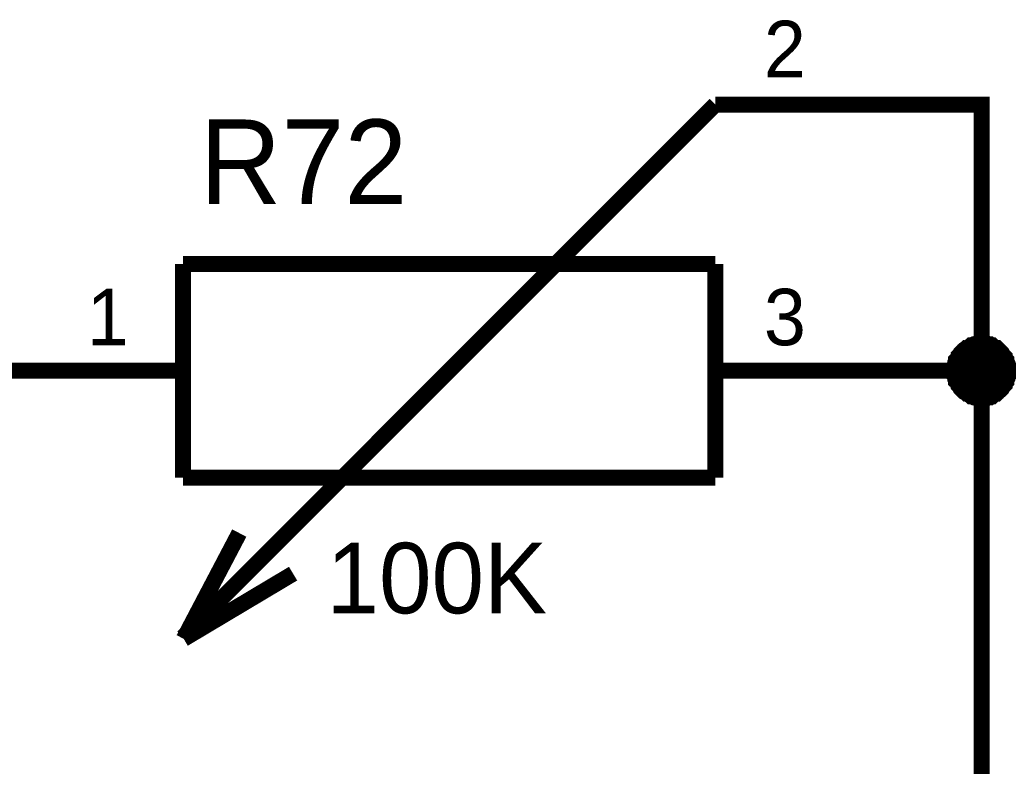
# Model space of a CAD drawing. Header units: millimetres. Extents: x 0 to 420, y 0 to 297.
# Drawn here: x 274.42 to 293.12, y 160.07 to 174.08 of the extents above; entities that cross this region are included whole.
import ezdxf

# ---------------------------------------------------------------- set-up
doc = ezdxf.new("R2010")
doc.units = ezdxf.units.MM
doc.layers.add('Sheet', color=255, linetype='Continuous')

msp = doc.modelspace()

# ---------------------------------------------------------------- linework, layer by layer
at = {"layer": 'Sheet'}
for points, const_width in [([(287.476, 172.494), (277.479, 162.492)], 0.3), ([(287.476, 172.494), (289.975, 172.494)], 0.3), ([(292.474, 167.493), (292.474, 172.494), (289.975, 172.494)], 0.3), ([(277.479, 169.497), (277.479, 165.489)], 0.3), ([(277.479, 169.497), (287.476, 169.497)], 0.3), ([(287.476, 169.497), (287.476, 165.489)], 0.3), ([(291.961, 167.493), (291.961, 167.526), (291.961, 167.543), (291.961, 167.576), (291.977, 167.592), (291.977, 167.626), (291.977, 167.642), (291.994, 167.675), (291.994, 167.692), (292.011, 167.708), (292.027, 167.741), (292.044, 167.758), (292.044, 167.775), (292.06, 167.791), (292.077, 167.824), (292.093, 167.841), (292.11, 167.857), (292.126, 167.874), (292.143, 167.89), (292.176, 167.907), (292.193, 167.924), (292.209, 167.924), (292.226, 167.94), (292.259, 167.957), (292.275, 167.973), (292.292, 167.973), (292.325, 167.99), (292.342, 167.99), (292.375, 167.99), (292.391, 168.006), (292.424, 168.006), (292.441, 168.006), (292.474, 168.006)], 0.3), ([(291.961, 167.493), (291.961, 167.526), (291.961, 167.543), (291.961, 167.576), (291.977, 167.592), (291.977, 167.626), (291.977, 167.642), (291.994, 167.675), (291.994, 167.692), (292.011, 167.708), (292.027, 167.741), (292.044, 167.758), (292.044, 167.775), (292.06, 167.791), (292.077, 167.824), (292.093, 167.841), (292.11, 167.857), (292.126, 167.874), (292.143, 167.89), (292.176, 167.907), (292.193, 167.924), (292.209, 167.924), (292.226, 167.94), (292.259, 167.957), (292.275, 167.973), (292.292, 167.973), (292.325, 167.99), (292.342, 167.99), (292.375, 167.99), (292.391, 168.006), (292.424, 168.006), (292.441, 168.006), (292.474, 168.006)], 0.3), ([(291.961, 167.493), (291.961, 167.526), (291.961, 167.543), (291.961, 167.576), (291.977, 167.592), (291.977, 167.626), (291.977, 167.642), (291.994, 167.675), (291.994, 167.692), (292.011, 167.708), (292.027, 167.741), (292.044, 167.758), (292.044, 167.775), (292.06, 167.791), (292.077, 167.824), (292.093, 167.841), (292.11, 167.857), (292.126, 167.874), (292.143, 167.89), (292.176, 167.907), (292.193, 167.924), (292.209, 167.924), (292.226, 167.94), (292.259, 167.957), (292.275, 167.973), (292.292, 167.973), (292.325, 167.99), (292.342, 167.99), (292.375, 167.99), (292.391, 168.006), (292.424, 168.006), (292.441, 168.006), (292.474, 168.006)], 0.3), ([(291.961, 167.493), (291.961, 167.526), (291.961, 167.543), (291.961, 167.576), (291.977, 167.592), (291.977, 167.626), (291.977, 167.642), (291.994, 167.675), (291.994, 167.692), (292.011, 167.708), (292.027, 167.741), (292.044, 167.758), (292.044, 167.775), (292.06, 167.791), (292.077, 167.824), (292.093, 167.841), (292.11, 167.857), (292.126, 167.874), (292.143, 167.89), (292.176, 167.907), (292.193, 167.924), (292.209, 167.924), (292.226, 167.94), (292.259, 167.957), (292.275, 167.973), (292.292, 167.973), (292.325, 167.99), (292.342, 167.99), (292.375, 167.99), (292.391, 168.006), (292.424, 168.006), (292.441, 168.006), (292.474, 168.006)], 0.3), ([(292.474, 168.006), (292.474, 168.006)], 0.3), ([(292.474, 168.006), (292.507, 168.006), (292.524, 168.006), (292.557, 168.006), (292.573, 167.99), (292.606, 167.99), (292.623, 167.99), (292.64, 167.973), (292.673, 167.973), (292.689, 167.957), (292.706, 167.94), (292.739, 167.924), (292.755, 167.924), (292.772, 167.907), (292.788, 167.89), (292.805, 167.874), (292.822, 167.857), (292.838, 167.841), (292.855, 167.824), (292.871, 167.791), (292.888, 167.775), (292.904, 167.758), (292.904, 167.741), (292.921, 167.708), (292.937, 167.692), (292.937, 167.675), (292.954, 167.642), (292.954, 167.626), (292.954, 167.592), (292.971, 167.576), (292.971, 167.543), (292.971, 167.526), (292.971, 167.493)], 0.3), ([(292.474, 168.006), (292.474, 168.006)], 0.3), ([(292.474, 168.006), (292.507, 168.006), (292.524, 168.006), (292.557, 168.006), (292.573, 167.99), (292.606, 167.99), (292.623, 167.99), (292.64, 167.973), (292.673, 167.973), (292.689, 167.957), (292.706, 167.94), (292.739, 167.924), (292.755, 167.924), (292.772, 167.907), (292.788, 167.89), (292.805, 167.874), (292.822, 167.857), (292.838, 167.841), (292.855, 167.824), (292.871, 167.791), (292.888, 167.775), (292.904, 167.758), (292.904, 167.741), (292.921, 167.708), (292.937, 167.692), (292.937, 167.675), (292.954, 167.642), (292.954, 167.626), (292.954, 167.592), (292.971, 167.576), (292.971, 167.543), (292.971, 167.526), (292.971, 167.493)], 0.3), ([(292.474, 168.006), (292.474, 168.006)], 0.3), ([(292.474, 168.006), (292.507, 168.006), (292.524, 168.006), (292.557, 168.006), (292.573, 167.99), (292.606, 167.99), (292.623, 167.99), (292.64, 167.973), (292.673, 167.973), (292.689, 167.957), (292.706, 167.94), (292.739, 167.924), (292.755, 167.924), (292.772, 167.907), (292.788, 167.89), (292.805, 167.874), (292.822, 167.857), (292.838, 167.841), (292.855, 167.824), (292.871, 167.791), (292.888, 167.775), (292.904, 167.758), (292.904, 167.741), (292.921, 167.708), (292.937, 167.692), (292.937, 167.675), (292.954, 167.642), (292.954, 167.626), (292.954, 167.592), (292.971, 167.576), (292.971, 167.543), (292.971, 167.526), (292.971, 167.493)], 0.3), ([(292.474, 168.006), (292.474, 168.006)], 0.3), ([(292.474, 168.006), (292.507, 168.006), (292.524, 168.006), (292.557, 168.006), (292.573, 167.99), (292.606, 167.99), (292.623, 167.99), (292.64, 167.973), (292.673, 167.973), (292.689, 167.957), (292.706, 167.94), (292.739, 167.924), (292.755, 167.924), (292.772, 167.907), (292.788, 167.89), (292.805, 167.874), (292.822, 167.857), (292.838, 167.841), (292.855, 167.824), (292.871, 167.791), (292.888, 167.775), (292.904, 167.758), (292.904, 167.741), (292.921, 167.708), (292.937, 167.692), (292.937, 167.675), (292.954, 167.642), (292.954, 167.626), (292.954, 167.592), (292.971, 167.576), (292.971, 167.543), (292.971, 167.526), (292.971, 167.493)], 0.3), ([(291.961, 167.493), (291.961, 167.526), (291.961, 167.543), (291.961, 167.576), (291.977, 167.592), (291.977, 167.626), (291.977, 167.642), (291.994, 167.675), (291.994, 167.692), (292.011, 167.708), (292.027, 167.741), (292.044, 167.758), (292.044, 167.775), (292.06, 167.791), (292.077, 167.824), (292.093, 167.841), (292.11, 167.857), (292.126, 167.874), (292.143, 167.89), (292.176, 167.907), (292.193, 167.924), (292.209, 167.924), (292.226, 167.94), (292.259, 167.957), (292.275, 167.973), (292.292, 167.973), (292.325, 167.99), (292.342, 167.99), (292.375, 167.99), (292.391, 168.006), (292.424, 168.006), (292.441, 168.006), (292.474, 168.006)], 0.0991), ([(291.961, 167.493), (291.961, 167.526), (291.961, 167.543), (291.961, 167.576), (291.977, 167.592), (291.977, 167.626), (291.977, 167.642), (291.994, 167.675), (291.994, 167.692), (292.011, 167.708), (292.027, 167.741), (292.044, 167.758), (292.044, 167.775), (292.06, 167.791), (292.077, 167.824), (292.093, 167.841), (292.11, 167.857), (292.126, 167.874), (292.143, 167.89), (292.176, 167.907), (292.193, 167.924), (292.209, 167.924), (292.226, 167.94), (292.259, 167.957), (292.275, 167.973), (292.292, 167.973), (292.325, 167.99), (292.342, 167.99), (292.375, 167.99), (292.391, 168.006), (292.424, 168.006), (292.441, 168.006), (292.474, 168.006)], 0.0991), ([(291.961, 167.493), (291.961, 167.526), (291.961, 167.543), (291.961, 167.576), (291.977, 167.592), (291.977, 167.626), (291.977, 167.642), (291.994, 167.675), (291.994, 167.692), (292.011, 167.708), (292.027, 167.741), (292.044, 167.758), (292.044, 167.775), (292.06, 167.791), (292.077, 167.824), (292.093, 167.841), (292.11, 167.857), (292.126, 167.874), (292.143, 167.89), (292.176, 167.907), (292.193, 167.924), (292.209, 167.924), (292.226, 167.94), (292.259, 167.957), (292.275, 167.973), (292.292, 167.973), (292.325, 167.99), (292.342, 167.99), (292.375, 167.99), (292.391, 168.006), (292.424, 168.006), (292.441, 168.006), (292.474, 168.006)], 0.0991), ([(291.961, 167.493), (291.961, 167.526), (291.961, 167.543), (291.961, 167.576), (291.977, 167.592), (291.977, 167.626), (291.977, 167.642), (291.994, 167.675), (291.994, 167.692), (292.011, 167.708), (292.027, 167.741), (292.044, 167.758), (292.044, 167.775), (292.06, 167.791), (292.077, 167.824), (292.093, 167.841), (292.11, 167.857), (292.126, 167.874), (292.143, 167.89), (292.176, 167.907), (292.193, 167.924), (292.209, 167.924), (292.226, 167.94), (292.259, 167.957), (292.275, 167.973), (292.292, 167.973), (292.325, 167.99), (292.342, 167.99), (292.375, 167.99), (292.391, 168.006), (292.424, 168.006), (292.441, 168.006), (292.474, 168.006)], 0.0991), ([(292.474, 168.006), (292.474, 168.006)], 0.0991), ([(292.474, 168.006), (292.507, 168.006), (292.524, 168.006), (292.557, 168.006), (292.573, 167.99), (292.606, 167.99), (292.623, 167.99), (292.64, 167.973), (292.673, 167.973), (292.689, 167.957), (292.706, 167.94), (292.739, 167.924), (292.755, 167.924), (292.772, 167.907), (292.788, 167.89), (292.805, 167.874), (292.822, 167.857), (292.838, 167.841), (292.855, 167.824), (292.871, 167.791), (292.888, 167.775), (292.904, 167.758), (292.904, 167.741), (292.921, 167.708), (292.937, 167.692), (292.937, 167.675), (292.954, 167.642), (292.954, 167.626), (292.954, 167.592), (292.971, 167.576), (292.971, 167.543), (292.971, 167.526), (292.971, 167.493)], 0.0991), ([(292.474, 168.006), (292.474, 168.006)], 0.0991), ([(292.474, 168.006), (292.507, 168.006), (292.524, 168.006), (292.557, 168.006), (292.573, 167.99), (292.606, 167.99), (292.623, 167.99), (292.64, 167.973), (292.673, 167.973), (292.689, 167.957), (292.706, 167.94), (292.739, 167.924), (292.755, 167.924), (292.772, 167.907), (292.788, 167.89), (292.805, 167.874), (292.822, 167.857), (292.838, 167.841), (292.855, 167.824), (292.871, 167.791), (292.888, 167.775), (292.904, 167.758), (292.904, 167.741), (292.921, 167.708), (292.937, 167.692), (292.937, 167.675), (292.954, 167.642), (292.954, 167.626), (292.954, 167.592), (292.971, 167.576), (292.971, 167.543), (292.971, 167.526), (292.971, 167.493)], 0.0991), ([(292.474, 168.006), (292.474, 168.006)], 0.0991), ([(292.474, 168.006), (292.507, 168.006), (292.524, 168.006), (292.557, 168.006), (292.573, 167.99), (292.606, 167.99), (292.623, 167.99), (292.64, 167.973), (292.673, 167.973), (292.689, 167.957), (292.706, 167.94), (292.739, 167.924), (292.755, 167.924), (292.772, 167.907), (292.788, 167.89), (292.805, 167.874), (292.822, 167.857), (292.838, 167.841), (292.855, 167.824), (292.871, 167.791), (292.888, 167.775), (292.904, 167.758), (292.904, 167.741), (292.921, 167.708), (292.937, 167.692), (292.937, 167.675), (292.954, 167.642), (292.954, 167.626), (292.954, 167.592), (292.971, 167.576), (292.971, 167.543), (292.971, 167.526), (292.971, 167.493)], 0.0991), ([(292.474, 168.006), (292.474, 168.006)], 0.0991), ([(292.474, 168.006), (292.507, 168.006), (292.524, 168.006), (292.557, 168.006), (292.573, 167.99), (292.606, 167.99), (292.623, 167.99), (292.64, 167.973), (292.673, 167.973), (292.689, 167.957), (292.706, 167.94), (292.739, 167.924), (292.755, 167.924), (292.772, 167.907), (292.788, 167.89), (292.805, 167.874), (292.822, 167.857), (292.838, 167.841), (292.855, 167.824), (292.871, 167.791), (292.888, 167.775), (292.904, 167.758), (292.904, 167.741), (292.921, 167.708), (292.937, 167.692), (292.937, 167.675), (292.954, 167.642), (292.954, 167.626), (292.954, 167.592), (292.971, 167.576), (292.971, 167.543), (292.971, 167.526), (292.971, 167.493)], 0.0991), ([(289.975, 167.493), (292.474, 167.493), (292.474, 152.491), (282.477, 152.491), (269.981, 152.491)], 0.3), ([(272.48, 167.493), (274.98, 167.493)], 0.3), ([(277.479, 167.493), (274.98, 167.493)], 0.3), ([(287.476, 167.493), (289.975, 167.493)], 0.3), ([(292.474, 166.98), (292.441, 166.98), (292.424, 166.98), (292.391, 166.98), (292.375, 166.996), (292.342, 166.996), (292.325, 166.996), (292.292, 167.013), (292.275, 167.013), (292.259, 167.029), (292.226, 167.046), (292.209, 167.063), (292.193, 167.063), (292.176, 167.079), (292.143, 167.096), (292.126, 167.112), (292.11, 167.129), (292.093, 167.145), (292.077, 167.162), (292.06, 167.195), (292.044, 167.212), (292.044, 167.228), (292.027, 167.245), (292.011, 167.278), (291.994, 167.294), (291.994, 167.311), (291.977, 167.344), (291.977, 167.361), (291.977, 167.394), (291.961, 167.41), (291.961, 167.443), (291.961, 167.46), (291.961, 167.493)], 0.3), ([(291.961, 167.493), (291.961, 167.493)], 0.3), ([(292.474, 166.98), (292.441, 166.98), (292.424, 166.98), (292.391, 166.98), (292.375, 166.996), (292.342, 166.996), (292.325, 166.996), (292.292, 167.013), (292.275, 167.013), (292.259, 167.029), (292.226, 167.046), (292.209, 167.063), (292.193, 167.063), (292.176, 167.079), (292.143, 167.096), (292.126, 167.112), (292.11, 167.129), (292.093, 167.145), (292.077, 167.162), (292.06, 167.195), (292.044, 167.212), (292.044, 167.228), (292.027, 167.245), (292.011, 167.278), (291.994, 167.294), (291.994, 167.311), (291.977, 167.344), (291.977, 167.361), (291.977, 167.394), (291.961, 167.41), (291.961, 167.443), (291.961, 167.46), (291.961, 167.493)], 0.3), ([(291.961, 167.493), (291.961, 167.493)], 0.3), ([(292.474, 166.98), (292.441, 166.98), (292.424, 166.98), (292.391, 166.98), (292.375, 166.996), (292.342, 166.996), (292.325, 166.996), (292.292, 167.013), (292.275, 167.013), (292.259, 167.029), (292.226, 167.046), (292.209, 167.063), (292.193, 167.063), (292.176, 167.079), (292.143, 167.096), (292.126, 167.112), (292.11, 167.129), (292.093, 167.145), (292.077, 167.162), (292.06, 167.195), (292.044, 167.212), (292.044, 167.228), (292.027, 167.245), (292.011, 167.278), (291.994, 167.294), (291.994, 167.311), (291.977, 167.344), (291.977, 167.361), (291.977, 167.394), (291.961, 167.41), (291.961, 167.443), (291.961, 167.46), (291.961, 167.493)], 0.3), ([(291.961, 167.493), (291.961, 167.493)], 0.3), ([(292.474, 166.98), (292.441, 166.98), (292.424, 166.98), (292.391, 166.98), (292.375, 166.996), (292.342, 166.996), (292.325, 166.996), (292.292, 167.013), (292.275, 167.013), (292.259, 167.029), (292.226, 167.046), (292.209, 167.063), (292.193, 167.063), (292.176, 167.079), (292.143, 167.096), (292.126, 167.112), (292.11, 167.129), (292.093, 167.145), (292.077, 167.162), (292.06, 167.195), (292.044, 167.212), (292.044, 167.228), (292.027, 167.245), (292.011, 167.278), (291.994, 167.294), (291.994, 167.311), (291.977, 167.344), (291.977, 167.361), (291.977, 167.394), (291.961, 167.41), (291.961, 167.443), (291.961, 167.46), (291.961, 167.493)], 0.3), ([(291.961, 167.493), (291.961, 167.493)], 0.3), ([(292.971, 167.493), (292.971, 167.46), (292.971, 167.443), (292.971, 167.41), (292.954, 167.394), (292.954, 167.361), (292.954, 167.344), (292.937, 167.311), (292.937, 167.294), (292.921, 167.278), (292.904, 167.245), (292.904, 167.228), (292.888, 167.212), (292.871, 167.195), (292.855, 167.162), (292.838, 167.145), (292.822, 167.129), (292.805, 167.112), (292.788, 167.096), (292.772, 167.079), (292.755, 167.063), (292.739, 167.063), (292.706, 167.046), (292.689, 167.029), (292.673, 167.013), (292.64, 167.013), (292.623, 166.996), (292.606, 166.996), (292.573, 166.996), (292.557, 166.98), (292.524, 166.98), (292.507, 166.98), (292.474, 166.98)], 0.3), ([(292.971, 167.493), (292.971, 167.46), (292.971, 167.443), (292.971, 167.41), (292.954, 167.394), (292.954, 167.361), (292.954, 167.344), (292.937, 167.311), (292.937, 167.294), (292.921, 167.278), (292.904, 167.245), (292.904, 167.228), (292.888, 167.212), (292.871, 167.195), (292.855, 167.162), (292.838, 167.145), (292.822, 167.129), (292.805, 167.112), (292.788, 167.096), (292.772, 167.079), (292.755, 167.063), (292.739, 167.063), (292.706, 167.046), (292.689, 167.029), (292.673, 167.013), (292.64, 167.013), (292.623, 166.996), (292.606, 166.996), (292.573, 166.996), (292.557, 166.98), (292.524, 166.98), (292.507, 166.98), (292.474, 166.98)], 0.3), ([(292.971, 167.493), (292.971, 167.46), (292.971, 167.443), (292.971, 167.41), (292.954, 167.394), (292.954, 167.361), (292.954, 167.344), (292.937, 167.311), (292.937, 167.294), (292.921, 167.278), (292.904, 167.245), (292.904, 167.228), (292.888, 167.212), (292.871, 167.195), (292.855, 167.162), (292.838, 167.145), (292.822, 167.129), (292.805, 167.112), (292.788, 167.096), (292.772, 167.079), (292.755, 167.063), (292.739, 167.063), (292.706, 167.046), (292.689, 167.029), (292.673, 167.013), (292.64, 167.013), (292.623, 166.996), (292.606, 166.996), (292.573, 166.996), (292.557, 166.98), (292.524, 166.98), (292.507, 166.98), (292.474, 166.98)], 0.3), ([(292.971, 167.493), (292.971, 167.46), (292.971, 167.443), (292.971, 167.41), (292.954, 167.394), (292.954, 167.361), (292.954, 167.344), (292.937, 167.311), (292.937, 167.294), (292.921, 167.278), (292.904, 167.245), (292.904, 167.228), (292.888, 167.212), (292.871, 167.195), (292.855, 167.162), (292.838, 167.145), (292.822, 167.129), (292.805, 167.112), (292.788, 167.096), (292.772, 167.079), (292.755, 167.063), (292.739, 167.063), (292.706, 167.046), (292.689, 167.029), (292.673, 167.013), (292.64, 167.013), (292.623, 166.996), (292.606, 166.996), (292.573, 166.996), (292.557, 166.98), (292.524, 166.98), (292.507, 166.98), (292.474, 166.98)], 0.3), ([(292.971, 167.493), (292.971, 167.493), (292.971, 167.493), (292.971, 167.493), (292.971, 167.493), (292.971, 167.493), (292.971, 167.493), (292.971, 167.493), (292.971, 167.493), (292.971, 167.493), (292.971, 167.493), (292.971, 167.493), (292.971, 167.493), (292.971, 167.493), (292.971, 167.493), (292.971, 167.493), (292.971, 167.493), (292.971, 167.493), (292.971, 167.493), (292.971, 167.493), (292.971, 167.493), (292.971, 167.493), (292.971, 167.493), (292.971, 167.493), (292.971, 167.493), (292.971, 167.493), (292.971, 167.493), (292.971, 167.493), (292.971, 167.493), (292.971, 167.493), (292.971, 167.493), (292.971, 167.493), (292.971, 167.493)], 0.3), ([(292.971, 167.493), (292.971, 167.493)], 0.3), ([(292.971, 167.493), (292.971, 167.493), (292.971, 167.493), (292.971, 167.493), (292.971, 167.493), (292.971, 167.493), (292.971, 167.493), (292.971, 167.493), (292.971, 167.493), (292.971, 167.493), (292.971, 167.493), (292.971, 167.493), (292.971, 167.493), (292.971, 167.493), (292.971, 167.493), (292.971, 167.493), (292.971, 167.493), (292.971, 167.493), (292.971, 167.493), (292.971, 167.493), (292.971, 167.493), (292.971, 167.493), (292.971, 167.493), (292.971, 167.493), (292.971, 167.493), (292.971, 167.493), (292.971, 167.493), (292.971, 167.493), (292.971, 167.493), (292.971, 167.493), (292.971, 167.493), (292.971, 167.493), (292.971, 167.493)], 0.3), ([(292.971, 167.493), (292.971, 167.493)], 0.3), ([(292.971, 167.493), (292.971, 167.493), (292.971, 167.493), (292.971, 167.493), (292.971, 167.493), (292.971, 167.493), (292.971, 167.493), (292.971, 167.493), (292.971, 167.493), (292.971, 167.493), (292.971, 167.493), (292.971, 167.493), (292.971, 167.493), (292.971, 167.493), (292.971, 167.493), (292.971, 167.493), (292.971, 167.493), (292.971, 167.493), (292.971, 167.493), (292.971, 167.493), (292.971, 167.493), (292.971, 167.493), (292.971, 167.493), (292.971, 167.493), (292.971, 167.493), (292.971, 167.493), (292.971, 167.493), (292.971, 167.493), (292.971, 167.493), (292.971, 167.493), (292.971, 167.493), (292.971, 167.493), (292.971, 167.493)], 0.3), ([(292.971, 167.493), (292.971, 167.493)], 0.3), ([(292.971, 167.493), (292.971, 167.493), (292.971, 167.493), (292.971, 167.493), (292.971, 167.493), (292.971, 167.493), (292.971, 167.493), (292.971, 167.493), (292.971, 167.493), (292.971, 167.493), (292.971, 167.493), (292.971, 167.493), (292.971, 167.493), (292.971, 167.493), (292.971, 167.493), (292.971, 167.493), (292.971, 167.493), (292.971, 167.493), (292.971, 167.493), (292.971, 167.493), (292.971, 167.493), (292.971, 167.493), (292.971, 167.493), (292.971, 167.493), (292.971, 167.493), (292.971, 167.493), (292.971, 167.493), (292.971, 167.493), (292.971, 167.493), (292.971, 167.493), (292.971, 167.493), (292.971, 167.493), (292.971, 167.493)], 0.3), ([(292.971, 167.493), (292.971, 167.493)], 0.3), ([(292.474, 166.98), (292.441, 166.98), (292.424, 166.98), (292.391, 166.98), (292.375, 166.996), (292.342, 166.996), (292.325, 166.996), (292.292, 167.013), (292.275, 167.013), (292.259, 167.029), (292.226, 167.046), (292.209, 167.063), (292.193, 167.063), (292.176, 167.079), (292.143, 167.096), (292.126, 167.112), (292.11, 167.129), (292.093, 167.145), (292.077, 167.162), (292.06, 167.195), (292.044, 167.212), (292.044, 167.228), (292.027, 167.245), (292.011, 167.278), (291.994, 167.294), (291.994, 167.311), (291.977, 167.344), (291.977, 167.361), (291.977, 167.394), (291.961, 167.41), (291.961, 167.443), (291.961, 167.46), (291.961, 167.493)], 0.0991), ([(291.961, 167.493), (291.961, 167.493)], 0.0991), ([(292.474, 166.98), (292.441, 166.98), (292.424, 166.98), (292.391, 166.98), (292.375, 166.996), (292.342, 166.996), (292.325, 166.996), (292.292, 167.013), (292.275, 167.013), (292.259, 167.029), (292.226, 167.046), (292.209, 167.063), (292.193, 167.063), (292.176, 167.079), (292.143, 167.096), (292.126, 167.112), (292.11, 167.129), (292.093, 167.145), (292.077, 167.162), (292.06, 167.195), (292.044, 167.212), (292.044, 167.228), (292.027, 167.245), (292.011, 167.278), (291.994, 167.294), (291.994, 167.311), (291.977, 167.344), (291.977, 167.361), (291.977, 167.394), (291.961, 167.41), (291.961, 167.443), (291.961, 167.46), (291.961, 167.493)], 0.0991), ([(291.961, 167.493), (291.961, 167.493)], 0.0991), ([(292.474, 166.98), (292.441, 166.98), (292.424, 166.98), (292.391, 166.98), (292.375, 166.996), (292.342, 166.996), (292.325, 166.996), (292.292, 167.013), (292.275, 167.013), (292.259, 167.029), (292.226, 167.046), (292.209, 167.063), (292.193, 167.063), (292.176, 167.079), (292.143, 167.096), (292.126, 167.112), (292.11, 167.129), (292.093, 167.145), (292.077, 167.162), (292.06, 167.195), (292.044, 167.212), (292.044, 167.228), (292.027, 167.245), (292.011, 167.278), (291.994, 167.294), (291.994, 167.311), (291.977, 167.344), (291.977, 167.361), (291.977, 167.394), (291.961, 167.41), (291.961, 167.443), (291.961, 167.46), (291.961, 167.493)], 0.0991), ([(291.961, 167.493), (291.961, 167.493)], 0.0991), ([(292.474, 166.98), (292.441, 166.98), (292.424, 166.98), (292.391, 166.98), (292.375, 166.996), (292.342, 166.996), (292.325, 166.996), (292.292, 167.013), (292.275, 167.013), (292.259, 167.029), (292.226, 167.046), (292.209, 167.063), (292.193, 167.063), (292.176, 167.079), (292.143, 167.096), (292.126, 167.112), (292.11, 167.129), (292.093, 167.145), (292.077, 167.162), (292.06, 167.195), (292.044, 167.212), (292.044, 167.228), (292.027, 167.245), (292.011, 167.278), (291.994, 167.294), (291.994, 167.311), (291.977, 167.344), (291.977, 167.361), (291.977, 167.394), (291.961, 167.41), (291.961, 167.443), (291.961, 167.46), (291.961, 167.493)], 0.0991), ([(291.961, 167.493), (291.961, 167.493)], 0.0991), ([(292.971, 167.493), (292.971, 167.46), (292.971, 167.443), (292.971, 167.41), (292.954, 167.394), (292.954, 167.361), (292.954, 167.344), (292.937, 167.311), (292.937, 167.294), (292.921, 167.278), (292.904, 167.245), (292.904, 167.228), (292.888, 167.212), (292.871, 167.195), (292.855, 167.162), (292.838, 167.145), (292.822, 167.129), (292.805, 167.112), (292.788, 167.096), (292.772, 167.079), (292.755, 167.063), (292.739, 167.063), (292.706, 167.046), (292.689, 167.029), (292.673, 167.013), (292.64, 167.013), (292.623, 166.996), (292.606, 166.996), (292.573, 166.996), (292.557, 166.98), (292.524, 166.98), (292.507, 166.98), (292.474, 166.98)], 0.0991), ([(292.971, 167.493), (292.971, 167.46), (292.971, 167.443), (292.971, 167.41), (292.954, 167.394), (292.954, 167.361), (292.954, 167.344), (292.937, 167.311), (292.937, 167.294), (292.921, 167.278), (292.904, 167.245), (292.904, 167.228), (292.888, 167.212), (292.871, 167.195), (292.855, 167.162), (292.838, 167.145), (292.822, 167.129), (292.805, 167.112), (292.788, 167.096), (292.772, 167.079), (292.755, 167.063), (292.739, 167.063), (292.706, 167.046), (292.689, 167.029), (292.673, 167.013), (292.64, 167.013), (292.623, 166.996), (292.606, 166.996), (292.573, 166.996), (292.557, 166.98), (292.524, 166.98), (292.507, 166.98), (292.474, 166.98)], 0.0991), ([(292.971, 167.493), (292.971, 167.46), (292.971, 167.443), (292.971, 167.41), (292.954, 167.394), (292.954, 167.361), (292.954, 167.344), (292.937, 167.311), (292.937, 167.294), (292.921, 167.278), (292.904, 167.245), (292.904, 167.228), (292.888, 167.212), (292.871, 167.195), (292.855, 167.162), (292.838, 167.145), (292.822, 167.129), (292.805, 167.112), (292.788, 167.096), (292.772, 167.079), (292.755, 167.063), (292.739, 167.063), (292.706, 167.046), (292.689, 167.029), (292.673, 167.013), (292.64, 167.013), (292.623, 166.996), (292.606, 166.996), (292.573, 166.996), (292.557, 166.98), (292.524, 166.98), (292.507, 166.98), (292.474, 166.98)], 0.0991), ([(292.971, 167.493), (292.971, 167.46), (292.971, 167.443), (292.971, 167.41), (292.954, 167.394), (292.954, 167.361), (292.954, 167.344), (292.937, 167.311), (292.937, 167.294), (292.921, 167.278), (292.904, 167.245), (292.904, 167.228), (292.888, 167.212), (292.871, 167.195), (292.855, 167.162), (292.838, 167.145), (292.822, 167.129), (292.805, 167.112), (292.788, 167.096), (292.772, 167.079), (292.755, 167.063), (292.739, 167.063), (292.706, 167.046), (292.689, 167.029), (292.673, 167.013), (292.64, 167.013), (292.623, 166.996), (292.606, 166.996), (292.573, 166.996), (292.557, 166.98), (292.524, 166.98), (292.507, 166.98), (292.474, 166.98)], 0.0991), ([(292.971, 167.493), (292.971, 167.493), (292.971, 167.493), (292.971, 167.493), (292.971, 167.493), (292.971, 167.493), (292.971, 167.493), (292.971, 167.493), (292.971, 167.493), (292.971, 167.493), (292.971, 167.493), (292.971, 167.493), (292.971, 167.493), (292.971, 167.493), (292.971, 167.493), (292.971, 167.493), (292.971, 167.493), (292.971, 167.493), (292.971, 167.493), (292.971, 167.493), (292.971, 167.493), (292.971, 167.493), (292.971, 167.493), (292.971, 167.493), (292.971, 167.493), (292.971, 167.493), (292.971, 167.493), (292.971, 167.493), (292.971, 167.493), (292.971, 167.493), (292.971, 167.493), (292.971, 167.493), (292.971, 167.493)], 0.0991), ([(292.971, 167.493), (292.971, 167.493)], 0.0991), ([(292.971, 167.493), (292.971, 167.493), (292.971, 167.493), (292.971, 167.493), (292.971, 167.493), (292.971, 167.493), (292.971, 167.493), (292.971, 167.493), (292.971, 167.493), (292.971, 167.493), (292.971, 167.493), (292.971, 167.493), (292.971, 167.493), (292.971, 167.493), (292.971, 167.493), (292.971, 167.493), (292.971, 167.493), (292.971, 167.493), (292.971, 167.493), (292.971, 167.493), (292.971, 167.493), (292.971, 167.493), (292.971, 167.493), (292.971, 167.493), (292.971, 167.493), (292.971, 167.493), (292.971, 167.493), (292.971, 167.493), (292.971, 167.493), (292.971, 167.493), (292.971, 167.493), (292.971, 167.493), (292.971, 167.493)], 0.0991), ([(292.971, 167.493), (292.971, 167.493)], 0.0991), ([(292.971, 167.493), (292.971, 167.493), (292.971, 167.493), (292.971, 167.493), (292.971, 167.493), (292.971, 167.493), (292.971, 167.493), (292.971, 167.493), (292.971, 167.493), (292.971, 167.493), (292.971, 167.493), (292.971, 167.493), (292.971, 167.493), (292.971, 167.493), (292.971, 167.493), (292.971, 167.493), (292.971, 167.493), (292.971, 167.493), (292.971, 167.493), (292.971, 167.493), (292.971, 167.493), (292.971, 167.493), (292.971, 167.493), (292.971, 167.493), (292.971, 167.493), (292.971, 167.493), (292.971, 167.493), (292.971, 167.493), (292.971, 167.493), (292.971, 167.493), (292.971, 167.493), (292.971, 167.493), (292.971, 167.493)], 0.0991), ([(292.971, 167.493), (292.971, 167.493)], 0.0991), ([(292.971, 167.493), (292.971, 167.493), (292.971, 167.493), (292.971, 167.493), (292.971, 167.493), (292.971, 167.493), (292.971, 167.493), (292.971, 167.493), (292.971, 167.493), (292.971, 167.493), (292.971, 167.493), (292.971, 167.493), (292.971, 167.493), (292.971, 167.493), (292.971, 167.493), (292.971, 167.493), (292.971, 167.493), (292.971, 167.493), (292.971, 167.493), (292.971, 167.493), (292.971, 167.493), (292.971, 167.493), (292.971, 167.493), (292.971, 167.493), (292.971, 167.493), (292.971, 167.493), (292.971, 167.493), (292.971, 167.493), (292.971, 167.493), (292.971, 167.493), (292.971, 167.493), (292.971, 167.493), (292.971, 167.493)], 0.0991), ([(292.971, 167.493), (292.971, 167.493)], 0.0991), ([(277.479, 165.489), (287.476, 165.489)], 0.3), ([(277.495, 162.459), (278.538, 164.446)], 0.3), ([(277.495, 162.459), (279.548, 163.684)], 0.3)]:
    msp.add_lwpolyline(points, dxfattribs=dict(at, const_width=const_width))
at = {"layer": 'Sheet', "const_width": 0.508}
msp.add_lwpolyline([(292.246, 167.5, 1), (292.754, 167.5, 1)], format="xyb", close=True, dxfattribs=at)

# ---------------------------------------------------------------- texts
at = {"layer": 'Sheet'}
for s, height, p in [('2', 1.06, (288.386, 173.007)), ('R72', 1.5897, (277.793, 170.623)), ('1', 1.06, (275.675, 167.973)), ('3', 1.06, (288.386, 167.973)), ('100K', 1.3247, (280.177, 162.939))]:
    msp.add_text(s, height=height, dxfattribs=at).set_placement(p)

doc.saveas('drawing.dxf')
